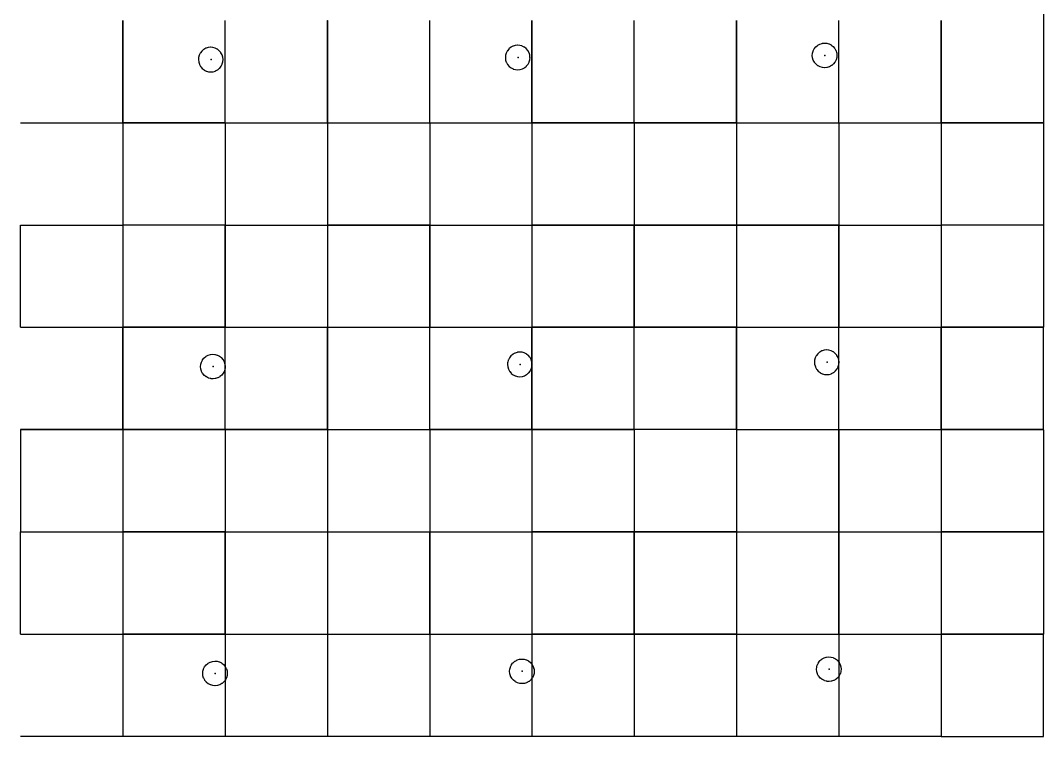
# Model space of a CAD drawing. Header units: metres. Extents: x 0 to 398, y -24 to 612.
# Drawn here: x 270 to 360, y 0 to 63 of the extents above; entities that cross this region are included whole.
import ezdxf

# ---------------------------------------------------------------- set-up
doc = ezdxf.new("R2010")
doc.units = ezdxf.units.M
doc.layers.add('LAYER_01_CUT', color=7, linetype='Continuous')
doc.layers.add('LAYER_04_GRID', color=7, linetype='Continuous')

msp = doc.modelspace()

# ---------------------------------------------------------------- linework, layer by layer
at = {"layer": 'LAYER_01_CUT'}
for points in [[(360, 71.994), (360, 63), (360, 62.994), (360, 54), (360, 53.994), (360, 45), (359.994, 45), (351, 45), (351, 36.006), (351, 36), (351, 27.006), (351, 27), (351, 18.006), (351, 18), (351, 9.006), (351, 9), (351, 0.006), (351, 0), (359.994, 0), (360, 0), (360, 8.994), (360, 9), (359.994, 9)], [(278.994, 63), (279, 63), (279, 54.006), (279, 54), (279, 45.006)], [(279, 63), (279, 62.994)], [(288, 54.006), (288, 63), (288, 62.994)], [(296.994, 63), (297, 63), (297, 54.006), (297, 54), (297, 45.006)], [(297, 63), (297, 62.994)], [(306, 54.006), (306, 63), (306, 62.994)], [(314.994, 63), (315, 63), (315, 54.006), (315, 54), (315, 45.006)], [(315, 63), (315, 62.994)], [(324, 54.006), (324, 63), (324, 62.994)], [(332.994, 63), (333, 63), (333, 54.006), (333, 54), (333, 45.006)], [(333, 63), (333, 62.994)], [(342, 54.006), (342, 63), (342, 62.994)], [(350.994, 63), (351, 63), (351, 54.006), (351, 54), (351, 45.006)], [(351, 63), (351, 62.994)], [(279, 54), (279, 62.994)], [(288, 54), (288, 62.994)], [(297, 54), (297, 62.994)], [(306, 54), (306, 62.994)], [(315, 54), (315, 62.994)], [(324, 54), (324, 62.994)], [(333, 54), (333, 62.994)], [(342, 54), (342, 62.994)], [(351, 54), (351, 62.994)], [(285.86, 58.926), (285.991, 58.771), (285.997, 58.765), (286.156, 58.64), (286.164, 58.635), (286.171, 58.631), (286.349, 58.542), (286.357, 58.538), (286.365, 58.536), (286.548, 58.485), (286.556, 58.483), (286.564, 58.482), (286.743, 58.467), (286.751, 58.467), (286.759, 58.467), (286.949, 58.487), (286.958, 58.488), (286.966, 58.49), (287.154, 58.548), (287.162, 58.551), (287.17, 58.555), (287.346, 58.651), (287.354, 58.655), (287.367, 58.667), (287.523, 58.798), (287.528, 58.804), (287.653, 58.964), (287.659, 58.971), (287.663, 58.978), (287.752, 59.156), (287.755, 59.163), (287.758, 59.171), (287.809, 59.355), (287.81, 59.363), (287.811, 59.371), (287.826, 59.55), (287.827, 59.558), (287.826, 59.566), (287.807, 59.756), (287.805, 59.765), (287.803, 59.773), (287.745, 59.961), (287.743, 59.969), (287.739, 59.977), (287.643, 60.153), (287.638, 60.161), (287.627, 60.174), (287.496, 60.329), (287.489, 60.335), (287.33, 60.46), (287.323, 60.466), (287.315, 60.47), (287.138, 60.559), (287.13, 60.562), (287.122, 60.565), (286.938, 60.616), (286.931, 60.617), (286.923, 60.618), (286.743, 60.633), (286.736, 60.634), (286.728, 60.633), (286.537, 60.613), (286.529, 60.612), (286.521, 60.61), (286.333, 60.552), (286.325, 60.549), (286.317, 60.546), (286.14, 60.45), (286.133, 60.445), (286.119, 60.434), (285.964, 60.303), (285.958, 60.296), (285.833, 60.137), (285.828, 60.13), (285.824, 60.122), (285.735, 59.945), (285.731, 59.937), (285.729, 59.929), (285.678, 59.745), (285.676, 59.737), (285.675, 59.73), (285.66, 59.55), (285.66, 59.543), (285.66, 59.535), (285.68, 59.344), (285.681, 59.336), (285.683, 59.328), (285.741, 59.14), (285.744, 59.132), (285.748, 59.124), (285.844, 58.947), (285.848, 58.94), (285.86, 58.926)], [(314.755, 59.35), (314.757, 59.358), (314.808, 59.542), (314.81, 59.549), (314.811, 59.557), (314.826, 59.737), (314.826, 59.744), (314.825, 59.752), (314.806, 59.943), (314.805, 59.951), (314.803, 59.959), (314.745, 60.147), (314.742, 60.155), (314.738, 60.163), (314.642, 60.34), (314.637, 60.347), (314.626, 60.361), (314.495, 60.516), (314.489, 60.522), (314.329, 60.647), (314.322, 60.652), (314.315, 60.656), (314.137, 60.745), (314.129, 60.749), (314.121, 60.751), (313.938, 60.802), (313.93, 60.804), (313.922, 60.805), (313.743, 60.82), (313.735, 60.82), (313.727, 60.82), (313.537, 60.8), (313.528, 60.799), (313.52, 60.797), (313.332, 60.739), (313.324, 60.736), (313.316, 60.732), (313.14, 60.636), (313.132, 60.632), (313.119, 60.62), (312.963, 60.489), (312.958, 60.483), (312.832, 60.323), (312.827, 60.316), (312.823, 60.309), (312.734, 60.131), (312.731, 60.123), (312.728, 60.115), (312.677, 59.932), (312.675, 59.924), (312.674, 59.916), (312.66, 59.737), (312.659, 59.729), (312.66, 59.721), (312.679, 59.531), (312.681, 59.522), (312.683, 59.514), (312.74, 59.326), (312.743, 59.318), (312.747, 59.31), (312.843, 59.134), (312.848, 59.126), (312.859, 59.113), (312.99, 58.957), (312.997, 58.952), (313.156, 58.826), (313.163, 58.821), (313.171, 58.817), (313.348, 58.728), (313.356, 58.725), (313.364, 58.722), (313.547, 58.671), (313.555, 58.67), (313.563, 58.669), (313.742, 58.654), (313.75, 58.653), (313.758, 58.654), (313.949, 58.673), (313.957, 58.675), (313.965, 58.677), (314.153, 58.735), (314.161, 58.737), (314.169, 58.741), (314.346, 58.837), (314.353, 58.842), (314.367, 58.853), (314.522, 58.984), (314.528, 58.991), (314.653, 59.15), (314.658, 59.157), (314.662, 59.165), (314.751, 59.342), (314.755, 59.35)], [(339.843, 59.32), (339.746, 59.497), (339.743, 59.505), (339.74, 59.513), (339.682, 59.701), (339.68, 59.709), (339.679, 59.717), (339.659, 59.907), (339.659, 59.916), (339.659, 59.923), (339.674, 60.102), (339.675, 60.11), (339.677, 60.118), (339.727, 60.302), (339.73, 60.31), (339.733, 60.318), (339.822, 60.495), (339.827, 60.503), (339.832, 60.51), (339.957, 60.669), (339.963, 60.676), (340.118, 60.807), (340.131, 60.818), (340.139, 60.823), (340.316, 60.919), (340.324, 60.922), (340.332, 60.925), (340.519, 60.983), (340.528, 60.985), (340.536, 60.986), (340.726, 61.006), (340.734, 61.006), (340.742, 61.006), (340.921, 60.991), (340.929, 60.99), (340.937, 60.988), (341.121, 60.938), (341.129, 60.935), (341.137, 60.932), (341.314, 60.843), (341.322, 60.838), (341.329, 60.833), (341.488, 60.708), (341.495, 60.702), (341.625, 60.547), (341.637, 60.534), (341.641, 60.526), (341.737, 60.35), (341.741, 60.342), (341.744, 60.334), (341.802, 60.146), (341.804, 60.137), (341.805, 60.129), (341.825, 59.939), (341.825, 59.931), (341.825, 59.923), (341.81, 59.744), (341.809, 59.736), (341.807, 59.728), (341.757, 59.544), (341.754, 59.536), (341.75, 59.529), (341.662, 59.351), (341.657, 59.344), (341.652, 59.336), (341.527, 59.177), (341.521, 59.171), (341.366, 59.04), (341.353, 59.028), (341.345, 59.024), (341.168, 58.928), (341.16, 58.924), (341.152, 58.921), (340.965, 58.863), (340.956, 58.861), (340.948, 58.86), (340.758, 58.84), (340.75, 58.84), (340.742, 58.84), (340.563, 58.855), (340.555, 58.856), (340.547, 58.858), (340.363, 58.909), (340.355, 58.911), (340.347, 58.915), (340.17, 59.004), (340.162, 59.008), (340.155, 59.013), (339.996, 59.138), (339.989, 59.144), (339.859, 59.299), (339.847, 59.312), (339.843, 59.32)], [(270.006, 54), (270, 54)], [(270, 54), (278.994, 54)], [(270.006, 54), (279, 54)], [(279, 54), (278.994, 54)], [(279, 54), (279, 53.994)], [(279, 54), (287.994, 54)], [(279, 54), (279.006, 54)], [(288, 54), (279.006, 54)], [(287.994, 54), (288, 54), (288, 45.006)], [(288, 54), (288, 54.006)], [(288, 54), (288, 53.994)], [(288, 54), (296.994, 54)], [(288, 54), (288.006, 54)], [(288.006, 54), (297, 54)], [(296.994, 54), (297, 54)], [(297.006, 54), (297, 54)], [(297, 54), (297, 53.994)], [(297, 54), (305.994, 54)], [(297.006, 54), (306, 54)], [(305.994, 54), (306, 54), (306, 45.006)], [(306, 54), (306, 54.006)], [(306, 54), (306, 53.994)], [(306, 54), (314.994, 54)], [(306, 54), (306.006, 54)], [(306.006, 54), (315, 54)], [(314.994, 54), (315, 54)], [(323.994, 54), (315, 54)], [(315.006, 54), (315, 54)], [(315, 54), (315, 53.994)], [(315.006, 54), (324, 54)], [(323.994, 54), (324, 54), (324, 45.006)], [(324, 54), (324, 54.006)], [(324, 54), (324, 53.994)], [(324, 54), (332.994, 54)], [(324, 54), (324.006, 54)], [(333, 54), (324.006, 54)], [(333, 54), (332.994, 54)], [(333, 54), (333, 53.994)], [(333, 54), (341.994, 54)], [(333, 54), (333.006, 54)], [(333.006, 54), (342, 54)], [(341.994, 54), (342, 54), (342, 45.006)], [(342, 54), (342, 54.006)], [(342.006, 54), (342, 54)], [(342, 54), (342, 53.994)], [(342, 54), (350.994, 54)], [(342.006, 54), (351, 54)], [(351, 54), (350.994, 54)], [(351, 54), (351, 53.994)], [(351, 54), (359.994, 54)], [(351, 54), (351.006, 54)], [(360, 54), (351.006, 54)], [(360, 54), (359.994, 54)], [(279, 53.994), (279, 45)], [(288, 53.994), (288, 45)], [(297, 53.994), (297, 45)], [(306, 53.994), (306, 45)], [(315, 53.994), (315, 45)], [(324, 53.994), (324, 45)], [(333, 53.994), (333, 45)], [(342, 53.994), (342, 45)], [(351, 53.994), (351, 45)], [(270, 36.006), (270, 45), (278.994, 45)], [(270.006, 45), (270, 45)], [(270.006, 45), (279, 45)], [(279, 45), (278.994, 45)], [(279, 45.006), (279, 45)], [(287.994, 45), (279, 45), (279, 36.006), (279, 36), (279, 27.006), (279, 27), (279, 18.006)], [(279, 44.994), (279, 45)], [(279, 45), (279.006, 45)], [(288, 45), (279.006, 45)], [(288, 45), (287.994, 45)], [(288, 45.006), (288, 45)], [(288, 36.006), (288, 45), (296.994, 45)], [(288, 44.994), (288, 45)], [(288, 45), (288.006, 45)], [(288.006, 45), (297, 45)], [(296.994, 45), (297, 45)], [(297, 45.006), (297, 45)], [(305.994, 45), (297, 45), (297, 36.006), (297, 36), (297, 27.006), (297, 27), (297, 18.006)], [(297.006, 45), (297, 45)], [(297, 44.994), (297, 45)], [(297.006, 45), (306, 45)], [(306, 45), (305.994, 45)], [(306, 45.006), (306, 45)], [(306, 36.006), (306, 45), (314.994, 45)], [(306, 44.994), (306, 45)], [(306, 45), (306.006, 45)], [(306.006, 45), (315, 45)], [(314.994, 45), (315, 45)], [(315, 45.006), (315, 45)], [(323.994, 45), (315, 45), (315, 36.006), (315, 36), (315, 27.006), (315, 27), (315, 18.006)], [(315.006, 45), (315, 45)], [(315, 44.994), (315, 45)], [(315.006, 45), (324, 45)], [(323.994, 45), (324, 45)], [(324, 45.006), (324, 45)], [(324, 36.006), (324, 45), (332.994, 45)], [(324, 44.994), (324, 45)], [(324, 45), (324.006, 45)], [(333, 45), (324.006, 45)], [(333, 45), (332.994, 45)], [(333, 45.006), (333, 45)], [(341.994, 45), (333, 45), (333, 36.006), (333, 36), (333, 27.006), (333, 27), (333, 18.006)], [(333, 44.994), (333, 45)], [(333, 45), (333.006, 45)], [(333.006, 45), (342, 45)], [(341.994, 45), (342, 45)], [(342, 45.006), (342, 45)], [(342, 36.006), (342, 45), (350.994, 45)], [(342.006, 45), (342, 45)], [(342, 44.994), (342, 45)], [(342.006, 45), (351, 45)], [(351, 45), (350.994, 45)], [(351, 45.006), (351, 45)], [(351, 44.994), (351, 45)], [(351, 45), (351.006, 45)], [(360, 45), (351.006, 45)], [(360, 44.994), (360, 45)], [(279, 44.994), (279, 36)], [(288, 44.994), (288, 36)], [(297, 44.994), (297, 36)], [(306, 44.994), (306, 36)], [(315, 44.994), (315, 36)], [(324, 44.994), (324, 36)], [(333, 44.994), (333, 36)], [(342, 44.994), (342, 36)], [(351, 44.994), (351, 36)], [(360, 44.994), (360, 36)], [(270.006, 36), (270, 36)], [(270, 36), (278.994, 36)], [(270.006, 36), (279, 36)], [(279, 36), (278.994, 36)], [(279, 36), (279, 35.994)], [(279, 36), (287.994, 36)], [(279, 36), (279.006, 36)], [(288, 36), (279.006, 36)], [(288, 36), (287.994, 36)], [(288, 36), (288, 36.006)], [(288, 27.006), (288, 36), (288, 35.994)], [(288, 36), (296.994, 36)], [(288, 36), (288.006, 36)], [(288.006, 36), (297, 36)], [(296.994, 36), (297, 36)], [(297.006, 36), (297, 36)], [(297, 36), (297, 35.994)], [(297, 36), (305.994, 36)], [(297.006, 36), (306, 36)], [(306, 36), (305.994, 36)], [(306, 36), (306, 36.006)], [(306, 27.006), (306, 36), (306, 35.994)], [(306, 36), (314.994, 36)], [(306, 36), (306.006, 36)], [(306.006, 36), (315, 36)], [(314.994, 36), (315, 36)], [(323.994, 36), (315, 36)], [(315.006, 36), (315, 36)], [(315, 36), (315, 35.994)], [(315.006, 36), (324, 36)], [(323.994, 36), (324, 36)], [(324, 36), (324, 36.006)], [(324, 27.006), (324, 36), (324, 35.994)], [(324, 36), (332.994, 36)], [(324, 36), (324.006, 36)], [(333, 36), (324.006, 36)], [(333, 36), (332.994, 36)], [(333, 36), (333, 35.994)], [(333, 36), (341.994, 36)], [(333, 36), (333.006, 36)], [(333.006, 36), (342, 36)], [(341.994, 36), (342, 36)], [(342, 36), (342, 36.006)], [(342, 27.006), (342, 36), (342, 35.994)], [(342.006, 36), (342, 36)], [(342, 36), (350.994, 36)], [(342.006, 36), (351, 36)], [(351, 36), (350.994, 36)], [(351, 36), (351, 35.994)], [(351, 36), (359.994, 36)], [(351, 36), (351.006, 36)], [(360, 36), (351.006, 36)], [(360, 26.994), (360, 27), (360, 35.994), (360, 36), (359.994, 36)], [(279, 27), (279, 35.994)], [(288, 27), (288, 35.994)], [(297, 27), (297, 35.994)], [(306, 27), (306, 35.994)], [(315, 27), (315, 35.994)], [(324, 27), (324, 35.994)], [(333, 27), (333, 35.994)], [(342, 27), (342, 35.994)], [(351, 27), (351, 35.994)], [(287.813, 33.175), (287.824, 33.162), (287.829, 33.154), (287.925, 32.977), (287.929, 32.969), (287.932, 32.961), (287.99, 32.773), (287.992, 32.765), (287.993, 32.757), (288.013, 32.567), (288.013, 32.558), (288.013, 32.551), (287.998, 32.372), (287.997, 32.364), (287.995, 32.356), (287.944, 32.172), (287.942, 32.164), (287.938, 32.156), (287.849, 31.979), (287.845, 31.971), (287.84, 31.964), (287.715, 31.805), (287.709, 31.798), (287.554, 31.667), (287.54, 31.656), (287.533, 31.651), (287.356, 31.555), (287.348, 31.552), (287.34, 31.549), (287.152, 31.491), (287.144, 31.489), (287.136, 31.488), (286.945, 31.468), (286.937, 31.468), (286.93, 31.468), (286.75, 31.483), (286.742, 31.484), (286.734, 31.486), (286.551, 31.536), (286.543, 31.539), (286.535, 31.542), (286.358, 31.631), (286.35, 31.636), (286.343, 31.641), (286.184, 31.766), (286.177, 31.772), (286.046, 31.927), (286.035, 31.94), (286.03, 31.948), (285.934, 32.125), (285.93, 32.132), (285.927, 32.14), (285.87, 32.328), (285.868, 32.337), (285.866, 32.345), (285.847, 32.535), (285.846, 32.543), (285.847, 32.551), (285.862, 32.73), (285.863, 32.738), (285.864, 32.746), (285.915, 32.93), (285.918, 32.938), (285.921, 32.945), (286.01, 33.123), (286.014, 33.13), (286.02, 33.138), (286.145, 33.297), (286.15, 33.303), (286.306, 33.434), (286.319, 33.446), (286.327, 33.45), (286.503, 33.546), (286.511, 33.55), (286.519, 33.553), (286.707, 33.611), (286.715, 33.613), (286.724, 33.614), (286.914, 33.634), (286.922, 33.634), (286.93, 33.634), (287.109, 33.619), (287.117, 33.618), (287.125, 33.616), (287.308, 33.565), (287.316, 33.563), (287.324, 33.559), (287.502, 33.47), (287.509, 33.466), (287.516, 33.461), (287.676, 33.336), (287.682, 33.33), (287.813, 33.175)], [(313.019, 33.324), (313.014, 33.317), (313.01, 33.309), (312.921, 33.132), (312.917, 33.124), (312.915, 33.116), (312.864, 32.933), (312.862, 32.925), (312.861, 32.917), (312.846, 32.738), (312.846, 32.73), (312.846, 32.722), (312.866, 32.531), (312.867, 32.523), (312.869, 32.515), (312.927, 32.327), (312.93, 32.319), (312.934, 32.311), (313.03, 32.134), (313.034, 32.127), (313.046, 32.113), (313.176, 31.958), (313.183, 31.952), (313.342, 31.827), (313.349, 31.822), (313.357, 31.818), (313.535, 31.729), (313.542, 31.725), (313.55, 31.723), (313.734, 31.672), (313.742, 31.67), (313.75, 31.669), (313.929, 31.654), (313.937, 31.654), (313.945, 31.654), (314.135, 31.674), (314.143, 31.675), (314.152, 31.677), (314.339, 31.735), (314.348, 31.738), (314.355, 31.742), (314.532, 31.838), (314.54, 31.842), (314.553, 31.854), (314.708, 31.985), (314.714, 31.991), (314.839, 32.151), (314.844, 32.158), (314.849, 32.165), (314.938, 32.343), (314.941, 32.351), (314.944, 32.359), (314.994, 32.542), (314.996, 32.55), (314.997, 32.558), (315.012, 32.737), (315.012, 32.745), (315.012, 32.753), (314.992, 32.943), (314.991, 32.952), (314.989, 32.96), (314.931, 33.148), (314.928, 33.156), (314.925, 33.164), (314.828, 33.34), (314.824, 33.348), (314.812, 33.361), (314.682, 33.517), (314.675, 33.522), (314.516, 33.648), (314.509, 33.653), (314.501, 33.657), (314.324, 33.746), (314.316, 33.749), (314.308, 33.752), (314.124, 33.803), (314.116, 33.804), (314.108, 33.805), (313.929, 33.82), (313.922, 33.821), (313.913, 33.82), (313.723, 33.801), (313.715, 33.799), (313.707, 33.797), (313.519, 33.739), (313.511, 33.737), (313.503, 33.733), (313.326, 33.637), (313.318, 33.632), (313.305, 33.621), (313.15, 33.49), (313.144, 33.483), (313.019, 33.324)], [(341.99, 33.138), (341.988, 33.146), (341.931, 33.334), (341.928, 33.342), (341.924, 33.35), (341.828, 33.527), (341.823, 33.534), (341.812, 33.548), (341.681, 33.703), (341.674, 33.709), (341.515, 33.834), (341.508, 33.839), (341.5, 33.843), (341.323, 33.932), (341.315, 33.936), (341.307, 33.938), (341.124, 33.989), (341.116, 33.991), (341.108, 33.992), (340.929, 34.007), (340.921, 34.007), (340.913, 34.007), (340.722, 33.987), (340.714, 33.986), (340.706, 33.984), (340.518, 33.926), (340.51, 33.923), (340.502, 33.919), (340.325, 33.823), (340.318, 33.819), (340.304, 33.807), (340.149, 33.676), (340.143, 33.67), (340.018, 33.51), (340.013, 33.503), (340.009, 33.496), (339.92, 33.318), (339.916, 33.311), (339.914, 33.303), (339.863, 33.119), (339.861, 33.111), (339.86, 33.103), (339.845, 32.924), (339.845, 32.916), (339.846, 32.908), (339.865, 32.718), (339.866, 32.709), (339.868, 32.701), (339.926, 32.513), (339.929, 32.505), (339.933, 32.497), (340.029, 32.321), (340.034, 32.313), (340.045, 32.3), (340.176, 32.145), (340.182, 32.139), (340.342, 32.014), (340.349, 32.008), (340.356, 32.004), (340.534, 31.915), (340.542, 31.912), (340.55, 31.909), (340.733, 31.859), (340.741, 31.857), (340.749, 31.856), (340.928, 31.841), (340.936, 31.84), (340.944, 31.841), (341.134, 31.861), (341.143, 31.862), (341.151, 31.864), (341.339, 31.922), (341.347, 31.925), (341.355, 31.928), (341.531, 32.024), (341.539, 32.029), (341.553, 32.04), (341.708, 32.171), (341.714, 32.178), (341.839, 32.337), (341.844, 32.344), (341.848, 32.352), (341.937, 32.529), (341.94, 32.537), (341.943, 32.545), (341.994, 32.729), (341.996, 32.737), (341.997, 32.744), (342.011, 32.924), (342.012, 32.931), (342.011, 32.939), (341.992, 33.13), (341.99, 33.138)], [(278.994, 27), (270, 27), (270, 18.006)], [(270.006, 27), (270, 27)], [(270.006, 27), (279, 27)], [(279, 27), (278.994, 27)], [(279, 27), (279, 26.994)], [(279, 27), (287.994, 27)], [(279, 27), (279.006, 27)], [(288, 27), (279.006, 27)], [(288, 27), (287.994, 27)], [(288, 27), (288, 27.006)], [(296.994, 27), (288, 27), (288, 18.006)], [(288, 27), (288, 26.994)], [(288, 27), (288.006, 27)], [(288.006, 27), (297, 27)], [(296.994, 27), (297, 27)], [(297.006, 27), (297, 27)], [(297, 27), (297, 26.994)], [(297, 27), (305.994, 27)], [(297.006, 27), (306, 27)], [(306, 27), (305.994, 27)], [(306, 27), (306, 27.006)], [(314.994, 27), (306, 27), (306, 18.006)], [(306, 27), (306, 26.994)], [(306, 27), (306.006, 27)], [(306.006, 27), (315, 27)], [(314.994, 27), (315, 27)], [(323.994, 27), (315, 27)], [(315.006, 27), (315, 27)], [(315, 27), (315, 26.994)], [(315.006, 27), (324, 27)], [(323.994, 27), (324, 27)], [(324, 27), (324, 27.006)], [(332.994, 27), (324, 27), (324, 18.006)], [(324, 27), (324, 26.994)], [(324, 27), (324.006, 27)], [(333, 27), (324.006, 27)], [(333, 27), (332.994, 27)], [(333, 27), (333, 26.994)], [(333, 27), (341.994, 27)], [(333, 27), (333.006, 27)], [(333.006, 27), (342, 27)], [(341.994, 27), (342, 27)], [(342, 27), (342, 27.006)], [(342, 18.006), (342, 27), (342, 26.994)], [(342.006, 27), (342, 27)], [(342, 27), (350.994, 27)], [(342.006, 27), (351, 27)], [(351, 27), (350.994, 27)], [(351, 27), (351, 26.994)], [(351, 27), (359.994, 27)], [(351, 27), (351.006, 27)], [(360, 27), (351.006, 27)], [(360, 27), (359.994, 27)], [(279, 26.994), (279, 18)], [(288, 26.994), (288, 18)], [(297, 26.994), (297, 18)], [(306, 26.994), (306, 18)], [(315, 26.994), (315, 18)], [(324, 26.994), (324, 18)], [(333, 26.994), (333, 18)], [(342, 26.994), (342, 18)], [(351, 26.994), (351, 18)], [(360, 26.994), (360, 18)], [(270, 9.006), (270, 18), (278.994, 18), (279, 18), (279, 9.006), (279, 9), (279, 0.006)], [(270.006, 18), (270, 18)], [(270.006, 18), (279, 18)], [(279, 18.006), (279, 18)], [(279, 17.994), (279, 18)], [(279, 18), (287.994, 18)], [(279, 18), (279.006, 18)], [(288, 18), (279.006, 18)], [(288, 18), (287.994, 18)], [(288, 18.006), (288, 18)], [(288, 9.006), (288, 18), (296.994, 18), (297, 18), (297, 9.006), (297, 9), (297, 0.006)], [(288, 17.994), (288, 18)], [(288, 18), (288.006, 18)], [(288.006, 18), (297, 18)], [(297, 18.006), (297, 18)], [(297.006, 18), (297, 18)], [(297, 17.994), (297, 18)], [(297, 18), (305.994, 18)], [(297.006, 18), (306, 18)], [(306, 18), (305.994, 18)], [(306, 18.006), (306, 18)], [(306, 9.006), (306, 18), (314.994, 18), (315, 18), (315, 9.006), (315, 9), (315, 0.006)], [(306, 17.994), (306, 18)], [(306, 18), (306.006, 18)], [(306.006, 18), (315, 18)], [(315, 18.006), (315, 18)], [(323.994, 18), (315, 18)], [(315.006, 18), (315, 18)], [(315, 17.994), (315, 18)], [(315.006, 18), (324, 18)], [(323.994, 18), (324, 18)], [(324, 18.006), (324, 18)], [(324, 9.006), (324, 18), (332.994, 18), (333, 18), (333, 9.006), (333, 9), (333, 0.006)], [(324, 17.994), (324, 18)], [(324, 18), (324.006, 18)], [(333, 18), (324.006, 18)], [(333, 18.006), (333, 18)], [(333, 17.994), (333, 18)], [(333, 18), (341.994, 18)], [(333, 18), (333.006, 18)], [(333.006, 18), (342, 18)], [(341.994, 18), (342, 18)], [(342, 18.006), (342, 18)], [(342, 9.006), (342, 18), (350.994, 18)], [(342.006, 18), (342, 18)], [(342, 17.994), (342, 18)], [(342.006, 18), (351, 18)], [(351, 18), (350.994, 18)], [(351, 17.994), (351, 18)], [(351, 18), (359.994, 18)], [(351, 18), (351.006, 18)], [(360, 18), (351.006, 18)], [(360, 17.994), (360, 18), (359.994, 18)], [(279, 17.994), (279, 9)], [(288, 17.994), (288, 9)], [(297, 17.994), (297, 9)], [(306, 17.994), (306, 9)], [(315, 17.994), (315, 9)], [(324, 17.994), (324, 9)], [(333, 17.994), (333, 9)], [(342, 17.994), (342, 9)], [(351, 17.994), (351, 9)], [(360, 17.994), (360, 9)], [(270.006, 9), (270, 9)], [(270, 9), (278.994, 9)], [(270.006, 9), (279, 9)], [(279, 9), (278.994, 9)], [(279, 9), (279, 8.994)], [(279, 9), (287.994, 9)], [(279, 9), (279.006, 9)], [(288, 9), (279.006, 9)], [(287.994, 9), (288, 9), (288, 0.006)], [(288, 9), (288, 9.006)], [(288, 9), (288, 8.994)], [(288, 9), (296.994, 9)], [(288, 9), (288.006, 9)], [(288.006, 9), (297, 9)], [(296.994, 9), (297, 9)], [(297.006, 9), (297, 9)], [(297, 9), (297, 8.994)], [(297, 9), (305.994, 9)], [(297.006, 9), (306, 9)], [(305.994, 9), (306, 9), (306, 0.006)], [(306, 9), (306, 9.006)], [(306, 9), (306, 8.994)], [(306, 9), (314.994, 9)], [(306, 9), (306.006, 9)], [(306.006, 9), (315, 9)], [(314.994, 9), (315, 9)], [(323.994, 9), (315, 9)], [(315.006, 9), (315, 9)], [(315, 9), (315, 8.994)], [(315.006, 9), (324, 9)], [(323.994, 9), (324, 9), (324, 0.006)], [(324, 9), (324, 9.006)], [(324, 9), (324, 8.994)], [(324, 9), (332.994, 9)], [(324, 9), (324.006, 9)], [(333, 9), (324.006, 9)], [(333, 9), (332.994, 9)], [(333, 9), (333, 8.994)], [(333, 9), (341.994, 9)], [(333, 9), (333.006, 9)], [(333.006, 9), (342, 9)], [(341.994, 9), (342, 9), (342, 0.006)], [(342, 9), (342, 9.006)], [(342.006, 9), (342, 9)], [(342, 9), (342, 8.994)], [(342, 9), (350.994, 9)], [(342.006, 9), (351, 9)], [(351, 9), (350.994, 9)], [(351, 9), (351, 8.994)], [(351, 9), (359.994, 9)], [(351, 9), (351.006, 9)], [(360, 9), (351.006, 9)], [(279, 8.994), (279, 0)], [(288, 8.994), (288, 0)], [(297, 8.994), (297, 0)], [(306, 8.994), (306, 0)], [(315, 8.994), (315, 0)], [(324, 8.994), (324, 0)], [(333, 8.994), (333, 0)], [(342, 8.994), (342, 0)], [(351, 8.994), (351, 0)], [(287.311, 6.617), (287.495, 6.566), (287.503, 6.563), (287.511, 6.56), (287.688, 6.471), (287.696, 6.467), (287.703, 6.462), (287.862, 6.337), (287.869, 6.331), (288, 6.176), (288.011, 6.162), (288.016, 6.155), (288.112, 5.978), (288.115, 5.97), (288.118, 5.962), (288.176, 5.774), (288.178, 5.766), (288.179, 5.757), (288.199, 5.567), (288.199, 5.559), (288.199, 5.551), (288.184, 5.372), (288.183, 5.364), (288.182, 5.356), (288.131, 5.173), (288.128, 5.165), (288.125, 5.157), (288.036, 4.98), (288.031, 4.972), (288.026, 4.965), (287.901, 4.806), (287.895, 4.799), (287.74, 4.668), (287.727, 4.657), (287.719, 4.652), (287.542, 4.556), (287.535, 4.552), (287.526, 4.549), (287.339, 4.492), (287.331, 4.49), (287.322, 4.488), (287.132, 4.469), (287.124, 4.468), (287.116, 4.468), (286.937, 4.483), (286.929, 4.484), (286.921, 4.486), (286.737, 4.537), (286.729, 4.54), (286.722, 4.543), (286.544, 4.632), (286.537, 4.636), (286.529, 4.641), (286.37, 4.766), (286.363, 4.772), (286.233, 4.927), (286.221, 4.941), (286.217, 4.948), (286.121, 5.125), (286.117, 5.133), (286.114, 5.141), (286.056, 5.329), (286.054, 5.337), (286.053, 5.346), (286.033, 5.536), (286.033, 5.544), (286.033, 5.552), (286.048, 5.731), (286.049, 5.739), (286.051, 5.747), (286.102, 5.93), (286.104, 5.938), (286.108, 5.946), (286.197, 6.123), (286.201, 6.131), (286.206, 6.138), (286.331, 6.297), (286.337, 6.304), (286.492, 6.435), (286.506, 6.446), (286.513, 6.451), (286.69, 6.547), (286.698, 6.551), (286.706, 6.554), (286.894, 6.611), (286.902, 6.613), (286.91, 6.615), (287.1, 6.634), (287.109, 6.635), (287.116, 6.635), (287.296, 6.62), (287.303, 6.619), (287.311, 6.617)], [(313.052, 5.532), (313.033, 5.722), (313.032, 5.73), (313.033, 5.738), (313.047, 5.917), (313.048, 5.925), (313.05, 5.933), (313.101, 6.117), (313.104, 6.125), (313.107, 6.133), (313.196, 6.31), (313.2, 6.317), (313.205, 6.325), (313.33, 6.484), (313.336, 6.491), (313.491, 6.621), (313.505, 6.633), (313.512, 6.637), (313.689, 6.733), (313.697, 6.737), (313.705, 6.74), (313.893, 6.798), (313.901, 6.8), (313.91, 6.801), (314.1, 6.821), (314.108, 6.821), (314.116, 6.821), (314.295, 6.806), (314.303, 6.805), (314.311, 6.803), (314.494, 6.752), (314.502, 6.75), (314.51, 6.746), (314.688, 6.658), (314.695, 6.653), (314.702, 6.648), (314.862, 6.523), (314.868, 6.517), (314.999, 6.362), (315.01, 6.349), (315.015, 6.341), (315.111, 6.164), (315.115, 6.156), (315.118, 6.148), (315.175, 5.96), (315.178, 5.952), (315.179, 5.944), (315.198, 5.754), (315.199, 5.745), (315.198, 5.738), (315.184, 5.559), (315.183, 5.551), (315.181, 5.543), (315.13, 5.359), (315.127, 5.351), (315.124, 5.343), (315.035, 5.166), (315.031, 5.158), (315.026, 5.151), (314.901, 4.992), (314.895, 4.985), (314.74, 4.855), (314.726, 4.843), (314.719, 4.839), (314.542, 4.743), (314.534, 4.739), (314.526, 4.736), (314.338, 4.678), (314.33, 4.676), (314.321, 4.675), (314.131, 4.655), (314.123, 4.655), (314.115, 4.655), (313.936, 4.67), (313.928, 4.671), (313.92, 4.673), (313.737, 4.723), (313.729, 4.726), (313.721, 4.73), (313.544, 4.818), (313.536, 4.823), (313.529, 4.828), (313.37, 4.953), (313.363, 4.959), (313.232, 5.114), (313.221, 5.127), (313.216, 5.135), (313.12, 5.312), (313.116, 5.319), (313.113, 5.328), (313.056, 5.515), (313.054, 5.524), (313.052, 5.532)], [(341.868, 6.704), (341.998, 6.549), (342.01, 6.535), (342.014, 6.528), (342.11, 6.351), (342.114, 6.343), (342.117, 6.335), (342.175, 6.147), (342.177, 6.139), (342.178, 6.13), (342.198, 5.94), (342.198, 5.932), (342.198, 5.924), (342.183, 5.745), (342.182, 5.737), (342.18, 5.729), (342.129, 5.546), (342.127, 5.538), (342.123, 5.53), (342.034, 5.352), (342.03, 5.345), (342.025, 5.338), (341.9, 5.178), (341.894, 5.172), (341.739, 5.041), (341.725, 5.03), (341.718, 5.025), (341.541, 4.929), (341.533, 4.925), (341.525, 4.922), (341.337, 4.865), (341.329, 4.862), (341.321, 4.861), (341.131, 4.842), (341.122, 4.841), (341.115, 4.841), (340.936, 4.856), (340.928, 4.857), (340.92, 4.859), (340.736, 4.91), (340.728, 4.913), (340.72, 4.916), (340.543, 5.005), (340.535, 5.009), (340.528, 5.014), (340.369, 5.139), (340.362, 5.145), (340.231, 5.3), (340.22, 5.314), (340.215, 5.321), (340.119, 5.498), (340.116, 5.506), (340.113, 5.514), (340.055, 5.702), (340.053, 5.71), (340.052, 5.719), (340.032, 5.909), (340.032, 5.917), (340.032, 5.925), (340.047, 6.104), (340.048, 6.112), (340.05, 6.12), (340.1, 6.303), (340.103, 6.311), (340.106, 6.319), (340.195, 6.496), (340.2, 6.504), (340.205, 6.511), (340.33, 6.67), (340.336, 6.677), (340.491, 6.808), (340.504, 6.819), (340.512, 6.824), (340.689, 6.92), (340.696, 6.924), (340.705, 6.927), (340.892, 6.984), (340.901, 6.986), (340.909, 6.988), (341.099, 7.007), (341.107, 7.008), (341.115, 7.007), (341.294, 6.993), (341.302, 6.992), (341.31, 6.99), (341.494, 6.939), (341.502, 6.936), (341.509, 6.933), (341.687, 6.844), (341.694, 6.84), (341.702, 6.835), (341.861, 6.709), (341.868, 6.704)], [(350.994, 0), (342, 0), (341.994, 0), (333, 0), (332.994, 0), (324, 0), (323.994, 0), (315, 0), (314.994, 0), (306, 0), (305.994, 0), (297, 0), (296.994, 0), (288, 0), (287.994, 0), (279, 0), (278.994, 0), (270, 0)], [(279, 0.006), (279, 0)], [(288, 0.006), (288, 0)], [(297, 0.006), (297, 0)], [(306, 0.006), (306, 0)], [(315, 0.006), (315, 0)], [(324, 0.006), (324, 0)], [(333, 0.006), (333, 0)], [(342, 0.006), (342, 0)], [(351, 0), (350.994, 0)]]:
    msp.add_lwpolyline(points, dxfattribs=at)
at = {"layer": 'LAYER_04_GRID'}
for p in [(286.77, 59.55), (313.77, 59.737), (340.769, 59.923), (286.957, 32.551), (313.956, 32.738), (340.955, 32.924), (287.143, 5.552), (314.142, 5.738), (341.142, 5.925)]:
    msp.add_point(p, dxfattribs=at)

doc.saveas('drawing.dxf')
